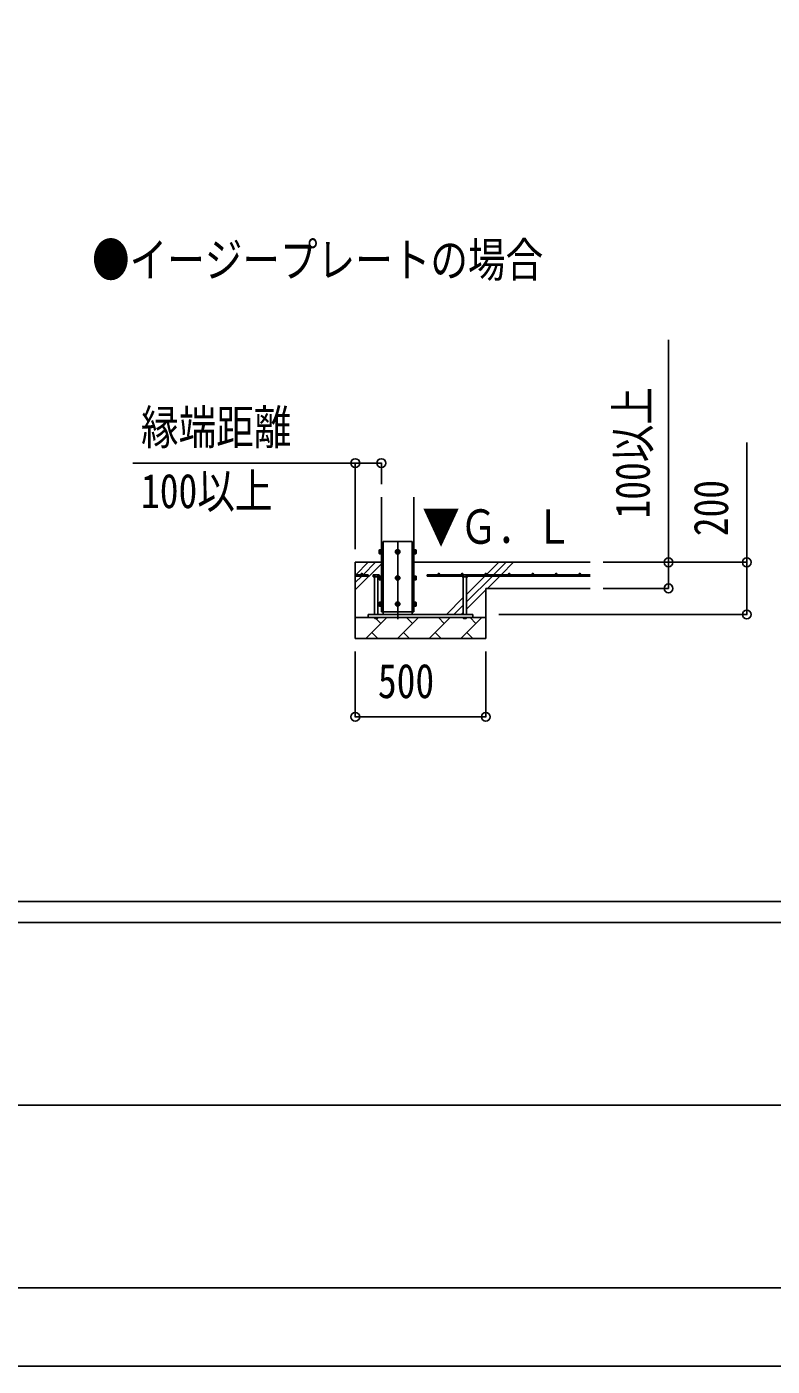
# Model space of a CAD drawing. Units: millimetres, scale not verified. Extents: x -16820 to 16820, y -11880 to 11880.
# Drawn here: x -4615 to -1760, y -11880 to -6748 of the extents above; entities that cross this region are included whole.
import ezdxf
from ezdxf.enums import TextEntityAlignment as Align

# ---------------------------------------------------------------- set-up
doc = ezdxf.new("R2010")
doc.units = ezdxf.units.MM
doc.header["$LTSCALE"] = 50
for name, color, linetype in [('0-2_USER1', 3, 'Continuous'), ('0-4_YKK_12', 2, 'Continuous'), ('0-5_YKK_13', 4, 'Continuous'), ('0-6_YKK_A1', 4, 'Continuous'), ('0-7_YKK_D', 6, 'Continuous'), ('0-8_YKK_ZWAK', 7, 'Continuous')]:
    doc.layers.add(name, color=color, linetype=linetype)
doc.styles.add('ＭＳ ゴシック', font='')
doc.styles.get('ＭＳ ゴシック').set_extended_font_data('MS Gothic')

msp = doc.modelspace()

# ---------------------------------------------------------------- linework, layer by layer
at = {"layer": '0-4_YKK_12'}
msp.add_line((-3194.42, -8717.5), (-3194.42, -9017.5), dxfattribs=at)
at = {"layer": '0-5_YKK_13'}
for p, q in [((-3250.42, -8990), (-3250.42, -8720)), ((-3250.42, -8720), (-3138.42, -8720)), ((-3138.42, -8990), (-3138.42, -8720)), ((-3265.12, -8753.51), (-3264.54, -8752.51)), ((-3265.12, -8753.51), (-3265.12, -8766.5)), ((-3265.12, -8766.5), (-3264.54, -8767.51)), ((-3259.62, -8752.51), (-3264.54, -8752.51)), ((-3259.62, -8756.25), (-3264.54, -8756.25)), ((-3259.62, -8763.75), (-3264.54, -8763.75)), ((-3259.62, -8767.51), (-3264.54, -8767.51)), ((-3259.62, -8752.51), (-3259.62, -8767.51)), ((-3258.02, -8752.96), (-3259.62, -8752.96)), ((-3259.62, -8759.5), (-3259.62, -8752.96)), ((-3259.62, -8759.5), (-3258.02, -8759.5)), ((-3259.62, -8760.5), (-3258.02, -8760.5)), ((-3259.62, -8767.05), (-3259.62, -8760.5)), ((-3259.62, -8767.05), (-3258.02, -8767.05)), ((-3258.02, -8759.5), (-3258.02, -8752.96)), ((-3258.02, -8767.05), (-3258.02, -8760.5)), ((-3130.82, -8752.95), (-3129.22, -8752.95)), ((-3130.82, -8759.5), (-3130.82, -8752.95)), ((-3129.22, -8759.5), (-3130.82, -8759.5)), ((-3129.22, -8760.5), (-3130.82, -8760.5)), ((-3130.82, -8767.05), (-3130.82, -8760.5)), ((-3129.22, -8767.05), (-3130.82, -8767.05)), ((-3129.22, -8752.49), (-3124.3, -8752.49)), ((-3129.22, -8752.49), (-3129.22, -8767.51)), ((-3129.22, -8759.5), (-3129.22, -8752.95)), ((-3129.22, -8756.25), (-3124.3, -8756.25)), ((-3129.22, -8767.05), (-3129.22, -8760.5)), ((-3129.22, -8763.75), (-3124.3, -8763.75)), ((-3129.22, -8767.51), (-3124.3, -8767.51)), ((-3123.72, -8753.5), (-3124.3, -8752.49)), ((-3123.72, -8766.5), (-3124.3, -8767.51)), ((-3123.72, -8753.5), (-3123.72, -8766.5)), ((-3286.42, -8847.5), (-3287.89, -8848.35)), ((-3286.42, -8847.5), (-3267.42, -8847.5)), ((-3282.92, -8855.5), (-3282.92, -9000)), ((-3282.41, -8855.5), (-3282.41, -8848.35)), ((-3271.44, -8855.5), (-3271.44, -8848.35)), ((-3270.92, -8855.5), (-3270.92, -9000)), ((-3267.42, -8847.5), (-3265.95, -8848.35)), ((-3265.95, -8855.5), (-3265.95, -8848.35)), ((-3265.12, -8853.51), (-3264.54, -8852.51)), ((-3265.12, -8853.51), (-3265.12, -8866.5)), ((-3265.12, -8866.5), (-3264.54, -8867.51)), ((-3259.62, -8852.51), (-3264.54, -8852.51)), ((-3259.62, -8856.25), (-3264.54, -8856.25)), ((-3259.62, -8863.75), (-3264.54, -8863.75)), ((-3259.62, -8867.51), (-3264.54, -8867.51)), ((-3259.62, -8852.51), (-3259.62, -8867.51)), ((-3258.02, -8852.96), (-3259.62, -8852.96)), ((-3259.62, -8859.5), (-3259.62, -8852.96)), ((-3259.62, -8859.5), (-3258.02, -8859.5)), ((-3259.62, -8860.5), (-3258.02, -8860.5)), ((-3259.62, -8867.05), (-3259.62, -8860.5)), ((-3259.62, -8867.05), (-3258.02, -8867.05)), ((-3258.02, -8859.5), (-3258.02, -8852.96)), ((-3258.02, -8867.05), (-3258.02, -8860.5)), ((-3130.82, -8852.95), (-3129.22, -8852.95)), ((-3130.82, -8859.5), (-3130.82, -8852.95)), ((-3129.22, -8859.5), (-3130.82, -8859.5)), ((-3129.22, -8860.5), (-3130.82, -8860.5)), ((-3130.82, -8867.05), (-3130.82, -8860.5)), ((-3129.22, -8867.05), (-3130.82, -8867.05)), ((-3129.22, -8852.49), (-3124.3, -8852.49)), ((-3129.22, -8852.49), (-3129.22, -8867.51)), ((-3129.22, -8859.5), (-3129.22, -8852.95)), ((-3129.22, -8856.25), (-3124.3, -8856.25)), ((-3129.22, -8867.05), (-3129.22, -8860.5)), ((-3129.22, -8863.75), (-3124.3, -8863.75)), ((-3129.22, -8867.51), (-3124.3, -8867.51)), ((-3123.72, -8853.5), (-3124.3, -8852.49)), ((-3123.72, -8866.5), (-3124.3, -8867.51)), ((-3123.72, -8853.5), (-3123.72, -8866.5)), ((-2946.42, -8847.5), (-2947.89, -8848.35)), ((-2947.89, -8855.5), (-2947.89, -8848.35)), ((-2927.42, -8847.5), (-2946.42, -8847.5)), ((-2942.92, -8855.5), (-2942.92, -9000)), ((-2942.41, -8855.5), (-2942.41, -8848.35)), ((-2931.44, -8855.5), (-2931.44, -8848.35)), ((-2930.92, -8855.5), (-2930.92, -9000)), ((-2927.42, -8847.5), (-2925.95, -8848.35)), ((-3265.12, -8953.51), (-3264.54, -8952.51)), ((-3265.12, -8953.51), (-3265.12, -8966.5)), ((-3265.12, -8966.5), (-3264.54, -8967.51)), ((-3259.62, -8952.51), (-3264.54, -8952.51)), ((-3259.62, -8956.25), (-3264.54, -8956.25)), ((-3259.62, -8963.75), (-3264.54, -8963.75)), ((-3259.62, -8967.51), (-3264.54, -8967.51)), ((-3259.62, -8952.51), (-3259.62, -8967.51)), ((-3258.02, -8952.96), (-3259.62, -8952.96)), ((-3259.62, -8959.5), (-3259.62, -8952.96)), ((-3259.62, -8959.5), (-3258.02, -8959.5)), ((-3259.62, -8960.5), (-3258.02, -8960.5)), ((-3259.62, -8967.05), (-3259.62, -8960.5)), ((-3259.62, -8967.05), (-3258.02, -8967.05)), ((-3258.02, -8959.5), (-3258.02, -8952.96)), ((-3258.02, -8967.05), (-3258.02, -8960.5)), ((-3130.82, -8952.95), (-3129.22, -8952.95)), ((-3130.82, -8959.5), (-3130.82, -8952.95)), ((-3129.22, -8959.5), (-3130.82, -8959.5)), ((-3129.22, -8960.5), (-3130.82, -8960.5)), ((-3130.82, -8967.05), (-3130.82, -8960.5)), ((-3129.22, -8967.05), (-3130.82, -8967.05)), ((-3129.22, -8952.49), (-3124.3, -8952.49)), ((-3129.22, -8952.49), (-3129.22, -8967.51)), ((-3129.22, -8959.5), (-3129.22, -8952.95)), ((-3129.22, -8956.25), (-3124.3, -8956.25)), ((-3129.22, -8967.05), (-3129.22, -8960.5)), ((-3129.22, -8963.75), (-3124.3, -8963.75)), ((-3129.22, -8967.51), (-3124.3, -8967.51)), ((-3123.72, -8953.5), (-3124.3, -8952.49)), ((-3123.72, -8966.5), (-3124.3, -8967.51)), ((-3123.72, -8953.5), (-3123.72, -8966.5)), ((-2906.92, -9000), (-3306.92, -9000)), ((-3306.92, -9012), (-3306.92, -9000)), ((-3306.92, -9012), (-2906.92, -9012)), ((-3282.92, -9000), (-3270.92, -9000)), ((-3282.92, -9013.5), (-3270.92, -9013.5)), ((-3250.42, -9000), (-3250.42, -8990)), ((-3138.42, -9000), (-3138.42, -8990)), ((-2930.92, -9000), (-2942.92, -9000)), ((-2930.92, -9013.5), (-2942.92, -9013.5)), ((-2906.92, -9012), (-2906.92, -9000))]:
    msp.add_line(p, q, dxfattribs=at)
for points in [[(-3256.92, -8751.5), (-3258.02, -8751.5), (-3258.02, -8768.5), (-3256.92, -8768.5)], [(-3131.92, -8751.5), (-3130.82, -8751.5), (-3130.82, -8768.5), (-3131.92, -8768.5)], [(-3265.95, -8855.5), (-3287.89, -8855.5), (-3287.89, -8848.35)], [(-3256.92, -8851.5), (-3258.02, -8851.5), (-3258.02, -8868.5), (-3256.92, -8868.5)], [(-3131.92, -8851.5), (-3130.82, -8851.5), (-3130.82, -8868.5), (-3131.92, -8868.5)], [(-2947.89, -8855.5), (-2925.95, -8855.5), (-2925.95, -8848.35)], [(-3256.92, -8951.5), (-3258.02, -8951.5), (-3258.02, -8968.5), (-3256.92, -8968.5)], [(-3131.92, -8951.5), (-3130.82, -8951.5), (-3130.82, -8968.5), (-3131.92, -8968.5)], [(-3282.92, -9012), (-3282.92, -9013.5), (-3280.92, -9015.5), (-3272.92, -9015.5)], [(-3270.92, -9012), (-3270.92, -9013.5), (-3272.92, -9015.5)], [(-2942.92, -9012), (-2942.92, -9013.5), (-2940.92, -9015.5)], [(-2930.92, -9012), (-2930.92, -9013.5), (-2932.92, -9015.5), (-2940.92, -9015.5)]]:
    msp.add_lwpolyline(points, dxfattribs=at)
for points in [[(-3194.42, -8752.49), (-3200.92, -8756.25), (-3200.92, -8763.75), (-3194.42, -8767.51), (-3187.92, -8763.75), (-3187.92, -8756.25)], [(-3194.42, -8852.49), (-3200.92, -8856.25), (-3200.92, -8863.75), (-3194.42, -8867.51), (-3187.92, -8863.75), (-3187.92, -8856.25)], [(-3194.42, -8952.49), (-3200.92, -8956.25), (-3200.92, -8963.75), (-3194.42, -8967.51), (-3187.92, -8963.75), (-3187.92, -8956.25)]]:
    msp.add_lwpolyline(points, close=True, dxfattribs=at)
for centre, radius in [((-3194.42, -8760), 8.5), ((-3194.42, -8760), 6.5), ((-3194.42, -8860), 8.5), ((-3194.42, -8860), 6.5), ((-3194.42, -8960), 8.5), ((-3194.42, -8960), 6.5)]:
    msp.add_circle(centre, radius, dxfattribs=at)
for centre, radius, start, end in [((-3261.82, -8754.38), 3.31, 145.51973, 214.48027), ((-3252.7, -8760), 12.42, 162.41205, 197.58795), ((-3261.8, -8765.63), 3.32, 145.61575, 214.38425), ((-3194.42, -8760), 7.05, 157.21814, 202.78186), ((-3194.42, -8760), 7.05, 97.21814, 142.78186), ((-3194.42, -8760), 7.05, 217.21814, 262.78186), ((-3194.42, -8760), 7.05, 37.21814, 82.78186), ((-3194.42, -8760), 7.05, 277.21814, 322.78186), ((-3194.42, -8760), 7.05, 337.21814, 22.78186), ((-3127.04, -8754.37), 3.32, 325.61575, 34.38425), ((-3136.14, -8760), 12.42, 342.41205, 17.58795), ((-3127.04, -8765.63), 3.32, 325.61575, 34.38425), ((-3285.15, -8852.36), 4.86, 55.61575, 124.38425), ((-3276.92, -8865.65), 18.15, 72.41205, 107.58795), ((-3268.69, -8852.36), 4.86, 55.61575, 124.38425), ((-3261.82, -8854.38), 3.31, 145.51973, 214.48027), ((-3252.7, -8860), 12.42, 162.41205, 197.58795), ((-3261.8, -8865.63), 3.32, 145.61575, 214.38425), ((-3194.42, -8860), 7.05, 157.21814, 202.78186), ((-3194.42, -8860), 7.05, 97.21814, 142.78186), ((-3194.42, -8860), 7.05, 217.21814, 262.78186), ((-3194.42, -8860), 7.05, 37.21814, 82.78186), ((-3194.42, -8860), 7.05, 277.21814, 322.78186), ((-3194.42, -8860), 7.05, 337.21814, 22.78186), ((-3127.04, -8854.37), 3.32, 325.61575, 34.38425), ((-3136.14, -8860), 12.42, 342.41205, 17.58795), ((-3127.04, -8865.63), 3.32, 325.61575, 34.38425), ((-2945.15, -8852.36), 4.86, 55.61575, 124.38425), ((-2936.92, -8865.65), 18.15, 72.41205, 107.58795), ((-2928.69, -8852.36), 4.86, 55.61575, 124.38425), ((-3261.82, -8954.38), 3.31, 145.51973, 214.48027), ((-3252.7, -8960), 12.42, 162.41205, 197.58795), ((-3261.8, -8965.63), 3.32, 145.61575, 214.38425), ((-3194.42, -8960), 7.05, 157.21814, 202.78186), ((-3194.42, -8960), 7.05, 97.21814, 142.78186), ((-3194.42, -8960), 7.05, 217.21814, 262.78186), ((-3194.42, -8960), 7.05, 37.21814, 82.78186), ((-3194.42, -8960), 7.05, 277.21814, 322.78186), ((-3194.42, -8960), 7.05, 337.21814, 22.78186), ((-3127.04, -8954.37), 3.32, 325.61575, 34.38425), ((-3136.14, -8960), 12.42, 342.41205, 17.58795), ((-3127.04, -8965.63), 3.32, 325.61575, 34.38425)]:
    msp.add_arc(centre, radius, start, end, dxfattribs=at)
at = {"layer": '0-6_YKK_A1'}
for p, q in [((-3256.92, -8990), (-3256.92, -8550)), ((-3131.92, -8550), (-3131.92, -8990)), ((-3256.92, -8800), (-3356.92, -8800)), ((-3356.92, -9092), (-3356.92, -8800)), ((-3356.92, -8906), (-3256.92, -8806)), ((-3354.99, -8847.5), (-3307.49, -8800)), ((-3326.71, -8847.5), (-3279.21, -8800)), ((-2456.92, -8800), (-3131.92, -8800)), ((-2854.99, -8847.5), (-2807.49, -8800)), ((-2826.71, -8847.5), (-2779.21, -8800)), ((-2798.42, -8847.5), (-2750.92, -8800)), ((-3306.92, -8847.5), (-3356.92, -8847.5)), ((-3356.92, -8877.71), (-3331.71, -8852.5)), ((-3306.92, -8852.5), (-3356.92, -8852.5)), ((-3306.92, -8847.5), (-3306.92, -8852.5)), ((-3081.92, -8847.5), (-2456.92, -8847.5)), ((-3081.92, -8847.5), (-3081.92, -8852.5)), ((-3081.92, -8852.5), (-2947.89, -8852.5)), ((-2930.92, -8951.71), (-2831.71, -8852.5)), ((-2930.92, -8923.43), (-2859.99, -8852.5)), ((-2925.95, -8852.5), (-2456.92, -8852.5)), ((-2850.92, -8900), (-2803.42, -8852.5)), ((-2930.92, -8980), (-2856.92, -8906)), ((-2856.92, -9092), (-2856.92, -8900)), ((-2456.92, -8900), (-2856.92, -8900)), ((-3007.49, -9000), (-2942.92, -8935.43)), ((-2979.21, -9000), (-2942.92, -8963.71)), ((-2856.92, -9012), (-3356.92, -9012)), ((-3316.18, -9092), (-3236.18, -9012)), ((-3258.85, -9034.66), (-3278.01, -9015.5)), ((-3256.92, -8990), (-3131.92, -8990)), ((-3194.76, -9092), (-3114.76, -9012)), ((-3137.42, -9034.66), (-3160.09, -9012)), ((-3138.42, -9000), (-2906.92, -9000)), ((-3073.34, -9092), (-2993.34, -9012)), ((-3016, -9034.66), (-3038.66, -9012)), ((-2951.92, -9092), (-2871.92, -9012)), ((-2950.92, -9000), (-2942.92, -8992)), ((-2894.58, -9034.66), (-2917.24, -9012)), ((-2906.92, -9000), (-2906.92, -9012)), ((-3293.52, -9069.34), (-3270.86, -9092)), ((-3172.1, -9069.34), (-3149.44, -9092)), ((-3050.68, -9069.34), (-3028.02, -9092)), ((-2929.26, -9069.34), (-2906.6, -9092)), ((-2856.92, -9092), (-3356.92, -9092))]:
    msp.add_line(p, q, dxfattribs=at)
msp.add_lwpolyline([(-3250.42, -9000), (-3306.92, -9000), (-3306.92, -9012)], dxfattribs=at)
for centre in [(-3331.92, -8845), (-3036.92, -8845), (-2946.92, -8845), (-2856.92, -8845), (-2766.92, -8845), (-2676.92, -8845), (-2586.92, -8845), (-2496.92, -8845)]:
    msp.add_circle(centre, 2.5, dxfattribs=at)
at = {"layer": '0-7_YKK_D'}
for p, q in [((-3356.92, -8750), (-3356.92, -8419.5)), ((-3256.92, -8500), (-3256.92, -8419.5)), ((-2406.92, -8800), (-2156.42, -8800)), ((-2406.92, -8800), (-1855.92, -8800)), ((-2406.92, -8900), (-2156.42, -8900)), ((-2806.92, -9000), (-1855.92, -9000)), ((-3356.92, -9142), (-3356.92, -9393)), ((-2856.92, -9142), (-2856.92, -9393)), ((-2856.92, -9392), (-3356.92, -9392))]:
    msp.add_line(p, q, dxfattribs=at)
for points in [[(-2156.92, -8900), (-2156.92, -8800), (-2156.92, -7947.2)], [(-1856.92, -9000), (-1856.92, -8800), (-1856.92, -8341.6)], [(-3256.92, -8420), (-3356.92, -8420), (-4209.72, -8420)]]:
    msp.add_lwpolyline(points, dxfattribs=at)
for centre in [(-3356.92, -8420), (-3256.92, -8420), (-2156.92, -8800), (-1856.92, -8800), (-2156.92, -8900), (-1856.92, -9000), (-3356.92, -9392), (-2856.92, -9392)]:
    msp.add_circle(centre, 17, dxfattribs=at)
at = {"layer": '0-8_YKK_ZWAK'}
for p, q in [((15580.08, -10100), (-15619.92, -10100)), ((-19.92, -10180), (-5219.92, -10180)), ((-5189.92, -10880), (-19.92, -10880)), ((-5219.92, -11580), (-19.92, -11580))]:
    msp.add_line(p, q, dxfattribs=at)
msp.add_lwpolyline([(-16820, -11880), (16820, -11880), (16820, 11880), (-16820, 11880)], close=True, dxfattribs=at)

# ---------------------------------------------------------------- texts
at = {"layer": '0-2_USER1', "style": 'ＭＳ ゴシック', "width": 0.8}
msp.add_text('●イージープレートの場合', height=132, dxfattribs=at).set_placement((-4365.51, -7746.44), align=Align.BOTTOM_LEFT)
at = {"layer": '0-6_YKK_A1', "style": 'ＭＳ ゴシック', "width": 0.8}
msp.add_text('▼Ｇ．Ｌ', height=132, dxfattribs=at).set_placement((-3100.41, -8768.63), align=Align.BOTTOM_LEFT)
at = {"layer": '0-7_YKK_D', "style": 'ＭＳ ゴシック', "width": 0.8}
for s, p in [('100以上', (-2188.92, -8632)), ('200', (-1888.92, -8700))]:
    msp.add_text(s, height=132, rotation=90, dxfattribs=at).set_placement(p, align=Align.BOTTOM_LEFT)
for s, p in [('縁端距離', (-4177.72, -8388)), ('100以上', (-4177.72, -8632)), ('500', (-3270.12, -9360))]:
    msp.add_text(s, height=132, dxfattribs=at).set_placement(p, align=Align.BOTTOM_LEFT)

doc.saveas('drawing.dxf')
